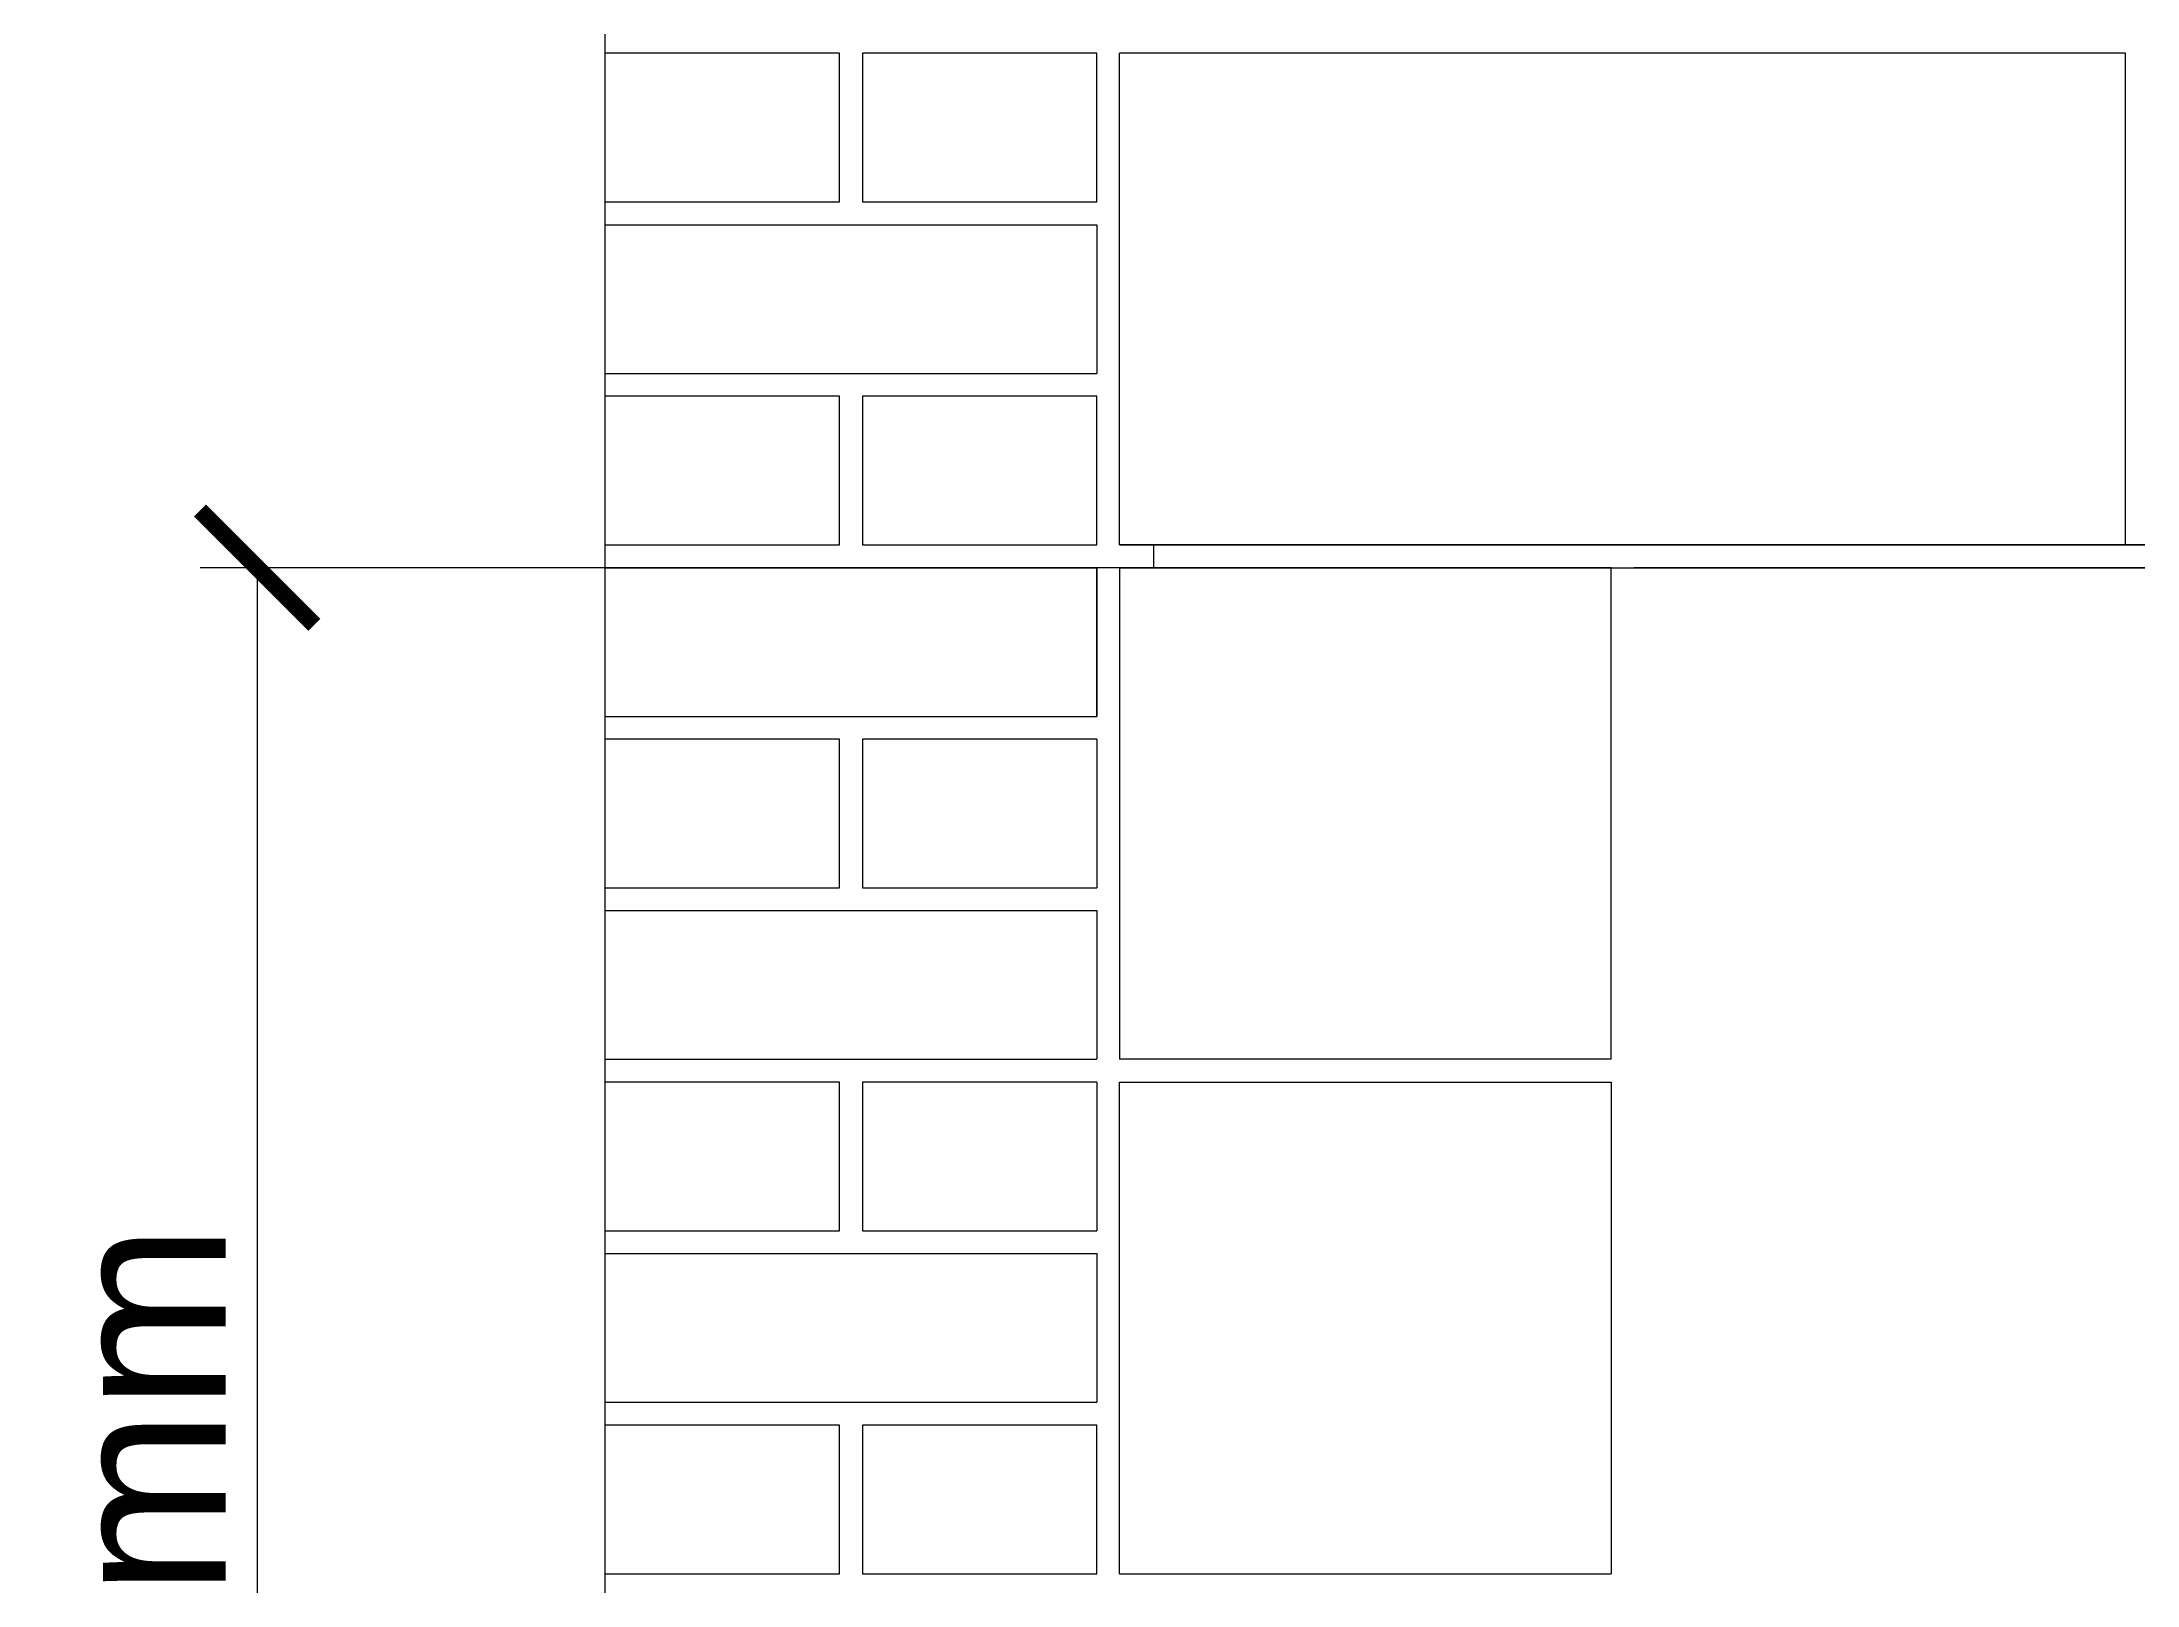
# Model space of a CAD drawing. Header units: millimetres. Extents: x -11841 to 102317, y -68819 to 40378.
# Drawn here: x 71960 to 72877, y 4693 to 5368 of the extents above; entities that cross this region are included whole.
import ezdxf

# ---------------------------------------------------------------- set-up
doc = ezdxf.new("R2010")
doc.units = ezdxf.units.MM
doc.layers.add('A-Walls', color=7, linetype='Continuous')
doc.styles.get("Standard").update_dxf_attribs({"font": 'Arial.ttf'})
doc.dimstyles.new('JRMStyle', dxfattribs={"dimtxt": 3.5, "dimasz": 2.5, "dimexe": 1.25, "dimexo": 0.625, "dimtad": 1, "dimdec": 0, "dimdsep": 46, "dimtxsty": 'Standard', "dimblk": 'ARCHTICK', "dimblk1": 'ARCHTICK', "dimblk2": 'ARCHTICK', "dimcen": 2.5, "dimadec": 0, "dimazin": 0, "dimtfac": 1, "dimtdec": 0, "dimtmove": 0, "dimatfit": 3, "dimldrblk": 'ARCHTICK', "dimfxl": 1, "dimarcsym": 0})

# ---------------------------------------------------------------- blocks, each defined once
blk = doc.blocks.new('_ArchTick')
at = {"color": 0, "linetype": 'ByBlock', "const_width": 0.15}
blk.add_lwpolyline([(-0.5, -0.5), (0.5, 0.5)], dxfattribs=at)
blk = doc.blocks.new('*D78')
at = {"color": 0, "lineweight": -2, "ltscale": 0.58, "transparency": 16777216}
for p, q in [((72634.12741914036, 5137.832281707066), (72029.46530849155, 5137.832281707066)), ((72054.46530849155, 5137.832281707066), (72054.46530849155, 4237.832281707068)), ((72634.12741914036, 4237.832281707068), (72029.46530849155, 4237.832281707068))]:
    blk.add_line(p, q, dxfattribs=at)
at = {"layer": 'Defpoints', "color": 0, "ltscale": 0.58, "transparency": 16777216}
for p in [(72646.62741914036, 5137.832281707066), (72054.46530849155, 4237.832281707068), (72646.62741914036, 4237.832281707068)]:
    blk.add_point(p, dxfattribs=at)
at = {"color": 0, "lineweight": -2, "ltscale": 0.58, "transparency": 16777216, "xscale": 50, "yscale": 50, "zscale": 50}
for p, rotation in [((72054.46530849155, 5137.832281707066), 90), ((72054.46530849155, 4237.832281707068), 270)]:
    blk.add_blockref('_ArchTick', p, dxfattribs=dict(at, rotation=rotation))
at = {"color": 0, "ltscale": 0.58, "transparency": 16777216, "insert": (72006.22519935103, 4687.832281707078), "char_height": 70, "attachment_point": 5, "rotation": 90}
blk.add_mtext('900mm', dxfattribs=at)

msp = doc.modelspace()

# ---------------------------------------------------------------- linework, layer by layer
for p, q in [((72206.62741914048, 2887.83228170709), (72206.62741914048, 5693.832281707095)), ((72309.12741914048, 5362.832281707067), (72206.62741914048, 5362.832281707067)), ((72309.12741914048, 5297.832281707067), (72309.12741914048, 5362.832281707067)), ((72421.62741914048, 5362.832281707067), (72319.12741914048, 5362.832281707067)), ((72319.12741914048, 5362.832281707067), (72319.12741914048, 5297.832281707067)), ((72421.62741914048, 5297.832281707067), (72421.62741914048, 5362.832281707067)), ((72431.62741914048, 5147.832281707067), (72431.62741914048, 5362.832281707067)), ((72871.62741914048, 5362.832281707067), (72431.62741914048, 5362.832281707067)), ((72871.62741914048, 5147.832281707067), (72871.62741914048, 5362.832281707067)), ((72206.62741914048, 5297.832281707067), (72309.12741914048, 5297.832281707067)), ((72319.12741914048, 5297.832281707067), (72421.62741914048, 5297.832281707067)), ((72206.62741914048, 5287.832281707067), (72421.62741914048, 5287.832281707067)), ((72421.62741914048, 5287.832281707067), (72421.62741914048, 5222.832281707067)), ((72206.62741914048, 5222.832281707067), (72421.62741914048, 5222.832281707067)), ((72309.12741914048, 5212.832281707067), (72206.62741914048, 5212.832281707067)), ((72309.12741914048, 5147.832281707067), (72309.12741914048, 5212.832281707067)), ((72421.62741914048, 5212.832281707067), (72319.12741914048, 5212.832281707067)), ((72319.12741914048, 5212.832281707067), (72319.12741914048, 5147.832281707067)), ((72421.62741914048, 5147.832281707067), (72421.62741914048, 5212.832281707067)), ((72206.62741914048, 5147.832281707067), (72309.12741914048, 5147.832281707067)), ((72319.12741914048, 5147.832281707067), (72421.62741914048, 5147.832281707067)), ((72206.62741914048, 5137.832281707067), (72421.62741914048, 5137.832281707067)), ((72421.62741914048, 5072.832281707067), (72421.62741914048, 5137.832281707067)), ((72646.62741914036, 5137.832281707067), (72431.62741914048, 5137.832281707067)), ((72431.62741914048, 5137.832281707067), (72646.62741914048, 5137.832281707067)), ((72431.62741914048, 5137.832281707067), (72431.62741914048, 4922.832281707067)), ((72646.62741914048, 4922.832281707067), (72646.62741914048, 5137.832281707067)), ((73096.62741914048, 5137.832281707067), (72656.62741914048, 5137.832281707067)), ((72206.62741914048, 5072.832281707067), (72421.62741914048, 5072.832281707067)), ((72309.12741914048, 5062.832281707067), (72206.62741914048, 5062.832281707067)), ((72309.12741914048, 4997.832281707067), (72309.12741914048, 5062.832281707067)), ((72421.62741914048, 5062.832281707067), (72319.12741914048, 5062.832281707067)), ((72319.12741914048, 5062.832281707067), (72319.12741914048, 4997.832281707067)), ((72206.62741914048, 4997.832281707067), (72309.12741914048, 4997.832281707067)), ((72319.12741914048, 4997.832281707067), (72421.62741914048, 4997.832281707067)), ((72206.62741914048, 4987.832281707067), (72421.62741914048, 4987.832281707067)), ((72206.62741914048, 4922.832281707067), (72421.62741914048, 4922.832281707067)), ((72309.12741914048, 4912.832281707067), (72206.62741914048, 4912.832281707067)), ((72309.12741914048, 4847.832281707067), (72309.12741914048, 4912.832281707067)), ((72421.62741914048, 4912.832281707067), (72319.12741914048, 4912.832281707067)), ((72319.12741914048, 4912.832281707067), (72319.12741914048, 4847.832281707067)), ((72431.62741914048, 4697.832281707067), (72431.6274191405, 4912.832281707067)), ((72206.62741914048, 4847.832281707067), (72309.12741914048, 4847.832281707067)), ((72319.12741914048, 4847.832281707067), (72421.62741914048, 4847.832281707067)), ((72206.62741914048, 4837.832281707067), (72421.62741914048, 4837.832281707067)), ((72421.62741914048, 4837.832281707067), (72421.62741914048, 4772.832281707067)), ((72206.62741914048, 4772.832281707067), (72421.62741914048, 4772.832281707067)), ((72309.12741914048, 4762.832281707067), (72206.62741914048, 4762.832281707067)), ((72309.12741914048, 4697.832281707067), (72309.12741914048, 4762.832281707067)), ((72421.62741914048, 4762.832281707067), (72319.12741914048, 4762.832281707067)), ((72319.12741914048, 4762.832281707067), (72319.12741914048, 4697.832281707067)), ((72421.62741914048, 4697.832281707067), (72421.62741914048, 4762.832281707067)), ((72206.62741914048, 4697.832281707067), (72309.12741914048, 4697.832281707067)), ((72319.12741914048, 4697.832281707067), (72421.62741914048, 4697.832281707067)), ((72431.62741914048, 4697.832281707067), (72646.62741914036, 4697.832281707067))]:
    msp.add_line(p, q)
at = {"ltscale": 0.58}
for p, q in [((72646.62741914048, 5147.832281707067), (72431.62741914048, 5148.044740476405)), ((72431.62741914048, 5147.832281707067), (72871.62741914048, 5147.832281707067)), ((72446.62741914036, 5148.02997925474), (73296.62741914036, 5147.832281707067)), ((72446.62741914036, 5137.832281707067), (72446.62741914036, 5148.029917771567)), ((72656.62741914048, 5147.832281707067), (73096.62741914048, 5147.832281707067)), ((72421.62741914048, 5137.832281707067), (72421.62741914048, 5072.832281707067)), ((72446.62741914036, 5137.832281707067), (73296.62741914036, 5137.832281707067)), ((72646.62741914036, 5137.832281707067), (73146.62741914036, 5137.832281707067)), ((72421.62741914048, 5062.832281707067), (72421.62741914048, 4997.832281707067)), ((72421.62741914048, 4987.832281707067), (72421.62741914048, 4923.054581290847)), ((72646.62741914048, 4922.832281707067), (72431.62741914048, 4922.832281707067)), ((72421.62741914048, 4912.832281707067), (72421.62741914048, 4847.832281707067)), ((72431.62741914048, 4912.832281707067), (72646.62741914036, 4912.832281707067)), ((72646.62741914036, 4912.832281707067), (72646.62741914036, 4697.832281707067))]:
    msp.add_line(p, q, dxfattribs=at)
at = {"layer": 'A-Walls'}
msp.add_line((72206.62741914048, 2887.832281707135), (72206.6274191405, 5693.832281707095), dxfattribs=at)

# ---------------------------------------------------------------- dimensions: what is measured, and where the dimension line sits
at = {"ltscale": 0.58}
dim = msp.add_linear_dim(base=(72054.46530849155, 4237.832281707068), p1=(72646.62741914036, 5137.832281707066), p2=(72646.62741914036, 4237.832281707068), angle=90, dimstyle='JRMStyle', override={"dimpost": 'mm'}, dxfattribs=at)
dim.commit()
dim.dimension.update_dxf_attribs({"geometry": '*D78', "text_midpoint": (72006.22519935103, 4687.832281707078)})

doc.saveas('drawing.dxf')
